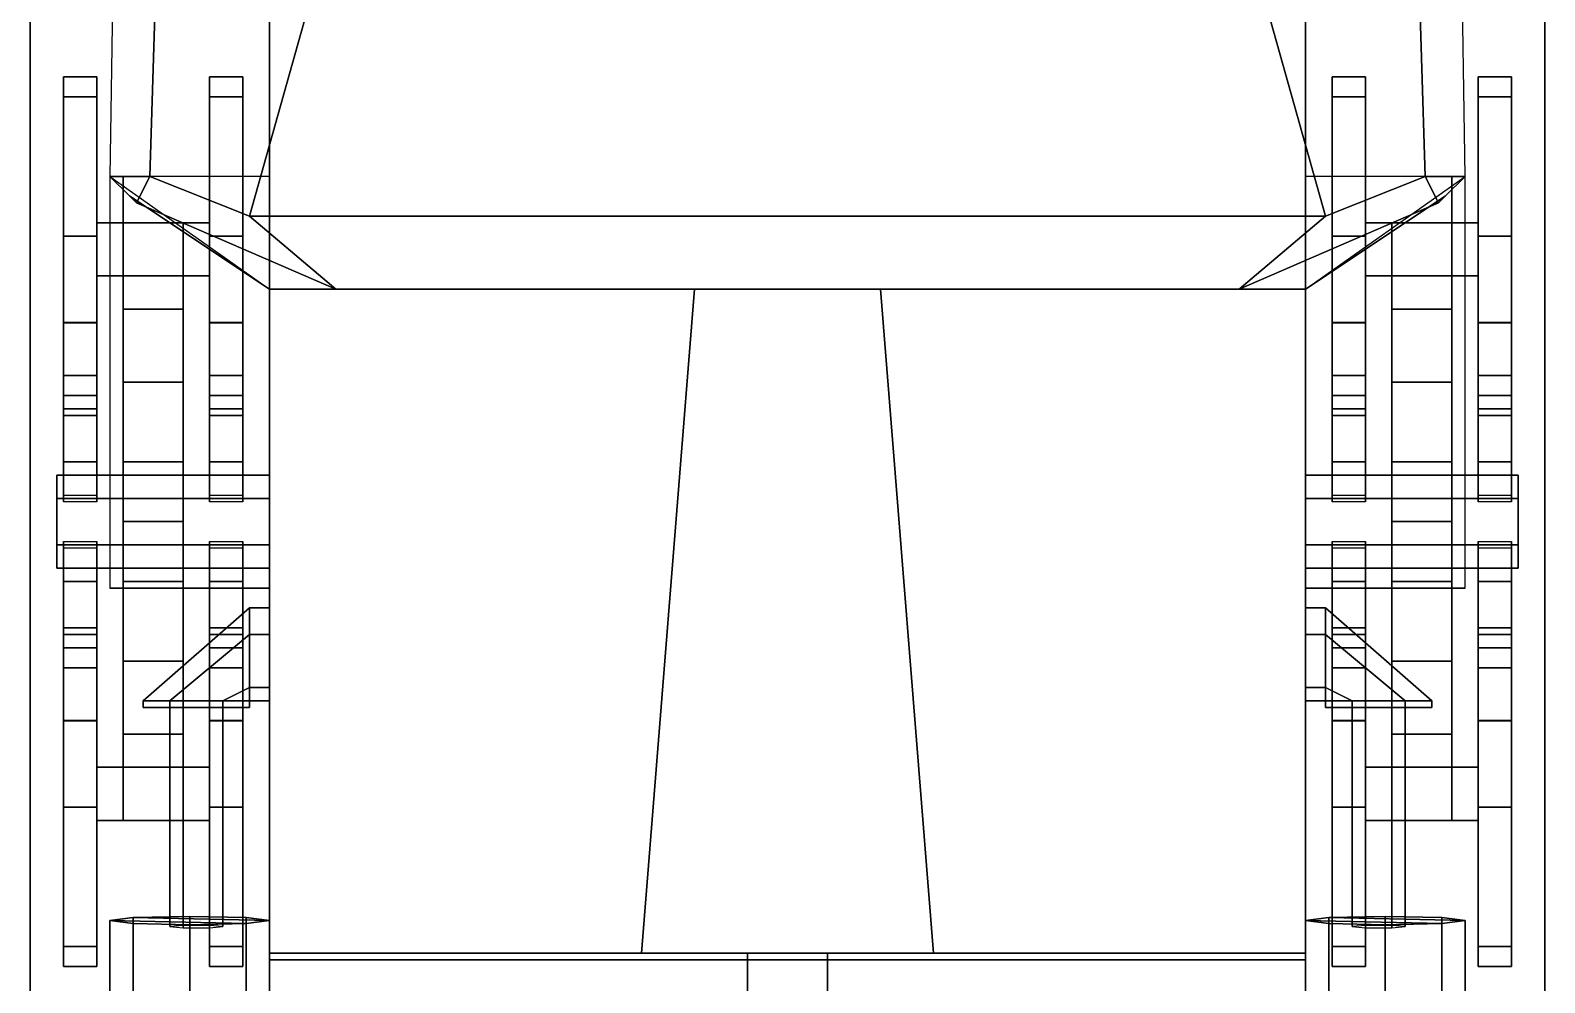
# Model space of a CAD drawing. Extents: x -1.18 to 1.18, y -2.51 to 2.39.
# Drawn here: x -1.14 to 1.14, y -1.494 to -0.06 of the extents above; entities that cross this region are included whole.
import ezdxf

# ---------------------------------------------------------------- set-up
doc = ezdxf.new("R2010")
doc.units = 0
doc.layers.get('0').update_dxf_attribs({"linetype": 'CONTINUOUS'})
doc.layers.add('BOGEY', color=5, linetype='CONTINUOUS')
doc.layers.add('MUDGUARDS', color=6, linetype='CONTINUOUS')

msp = doc.modelspace()

# ---------------------------------------------------------------- linework, layer by layer
for points in [[(-0.78, 2.3, 0.52), (-0.78, -2.03, 0.44), (-0.78, -0.28, 1), (-0.78, 2.39, 0.71)], [(-0.78, 2.39, 0.71), (-0.78, -0.28, 1), (-0.78, -0.28, 1), (-0.78, 1.02, 1.08)], [(0.78, -0.28, 1), (0.78, -2.03, 0.44), (0.78, 2.3, 0.52), (0.78, 2.39, 0.71)], [(0.78, -0.28, 1), (0.78, -0.28, 1), (0.78, 2.39, 0.71), (0.78, 1.02, 1.08)], [(-0.78, 1.76, 0.34), (-0.78, -1.46, 0.34), (-0.78, -2.03, 0.44), (-0.78, 2.3, 0.52)], [(0.78, -2.03, 0.44), (0.78, -1.46, 0.34), (0.78, 1.76, 0.34), (0.78, 2.3, 0.52)], [(0.78, 1.76, 0.34), (0.78, -1.46, 0.34), (-0.78, -1.46, 0.34), (-0.78, 1.76, 0.34)], [(-1, 1.02, 1.08), (-1.02, -0.28, 1), (-0.96, -0.28, 1.56), (-0.92, 1.02, 1.55)], [(-0.92, 1.02, 1.55), (-0.96, -0.28, 1.56), (-0.81, -0.34, 1.62), (-0.47, 0.87, 1.73)], [(0.81, -0.34, 1.62), (0.96, -0.28, 1.56), (0.92, 1.02, 1.55), (0.47, 0.87, 1.73)], [(0.96, -0.28, 1.56), (1.02, -0.28, 1), (1, 1.02, 1.08), (0.92, 1.02, 1.55)], [(-0.47, 0.87, 1.73), (-0.81, -0.34, 1.62), (0.81, -0.34, 1.62), (0.47, 0.87, 1.73)], [(-1.02, -0.28, 1), (-0.99, -0.31, 1.2), (-0.98, -0.32, 1.37), (-0.96, -0.28, 1.56)], [(-0.99, -0.31, 1.2), (-1.02, -0.28, 1), (-0.78, -0.45, 1.01), (-0.78, -0.45, 1.2)], [(-1.02, -0.28, 1), (-1.02, -0.9, 0.94), (-1, -0.9, 1.19), (-1, -0.28, 1.19)], [(-1, -0.28, 1.19), (-1, -0.9, 1.19), (-0.78, -0.9, 1.19), (-0.78, -0.28, 1.19)], [(-0.96, -0.28, 1.56), (-0.98, -0.32, 1.37), (-0.68, -0.45, 1.62), (-0.81, -0.34, 1.62)], [(-0.78, -0.28, 1), (-0.78, -2.03, 0.44), (-0.78, -2.24, 1.15), (-0.78, -0.28, 1)], [(0.81, -0.34, 1.62), (0.68, -0.45, 1.62), (0.98, -0.32, 1.37), (0.96, -0.28, 1.56)], [(0.78, -2.24, 1.15), (0.78, -2.03, 0.44), (0.78, -0.28, 1)], [(0.99, -0.31, 1.2), (0.78, -0.45, 1.2), (0.78, -0.45, 1.01), (1.02, -0.28, 1)], [(0.78, -0.28, 1.19), (0.78, -0.9, 1.19), (1, -0.9, 1.19), (1, -0.28, 1.19)], [(0.98, -0.32, 1.37), (0.99, -0.31, 1.2), (1.02, -0.28, 1), (0.96, -0.28, 1.56)], [(1, -0.9, 1.19), (1.02, -0.9, 0.94), (1.02, -0.28, 1), (1, -0.28, 1.19)], [(-0.98, -0.32, 1.37), (-0.99, -0.31, 1.2), (-0.78, -0.45, 1.2), (-0.68, -0.45, 1.62)], [(0.98, -0.32, 1.37), (0.68, -0.45, 1.62), (0.78, -0.45, 1.2), (0.99, -0.31, 1.2)], [(-0.81, -0.34, 1.62), (-0.68, -0.45, 1.62), (0.68, -0.45, 1.62), (0.81, -0.34, 1.62)], [(-0.68, -0.45, 1.62), (-0.78, -0.45, 1.2), (0.78, -0.45, 1.2), (0.68, -0.45, 1.62)], [(-0.78, -0.45, 1.2), (-0.78, -1.45, 1.2), (-0.22, -1.45, 1.42), (-0.14, -0.45, 1.42)], [(-0.78, -0.45, 1.01), (-0.78, -2.24, 1.15), (-0.78, -1.45, 1.2), (-0.78, -0.45, 1.2)], [(-0.14, -0.45, 1.42), (-0.22, -1.45, 1.42), (0.22, -1.45, 1.42), (0.14, -0.45, 1.42)], [(0.22, -1.45, 1.42), (0.78, -1.45, 1.2), (0.78, -0.45, 1.2), (0.14, -0.45, 1.42)], [(0.78, -1.45, 1.2), (0.78, -2.24, 1.15), (0.78, -0.45, 1.01), (0.78, -0.45, 1.2)], [(-1, -0.9, 1.19), (-1.02, -0.9, 0.94), (-0.78, -0.9, 0.94), (-0.78, -0.9, 1.19)], [(0.78, -0.9, 1.19), (0.78, -0.9, 0.94), (1.02, -0.9, 0.94), (1, -0.9, 1.19)], [(-0.81, -0.97, 1.1693), (-0.81, -0.93, 1.1), (-0.97, -1.07, 1.1), (-0.93, -1.07, 1.1693)], [(-0.81, -0.93, 1.1), (-0.81, -0.97, 1.0307), (-0.93, -1.07, 1.0307), (-0.97, -1.07, 1.1)], [(-0.81, -0.93, 1.1), (-0.81, -0.97, 1.1693), (-0.78, -0.97, 1.1693), (-0.78, -0.93, 1.1)], [(-0.81, -0.97, 1.0307), (-0.81, -0.93, 1.1), (-0.78, -0.93, 1.1), (-0.78, -0.97, 1.0307)], [(0.81, -0.97, 1.1693), (0.81, -0.93, 1.1), (0.78, -0.93, 1.1), (0.78, -0.97, 1.1693)], [(0.81, -0.93, 1.1), (0.81, -0.97, 1.0307), (0.78, -0.97, 1.0307), (0.78, -0.93, 1.1)], [(0.81, -0.93, 1.1), (0.81, -0.97, 1.1693), (0.93, -1.07, 1.1693), (0.97, -1.07, 1.1)], [(0.81, -0.97, 1.0307), (0.81, -0.93, 1.1), (0.97, -1.07, 1.1), (0.93, -1.07, 1.0307)], [(-0.81, -1.05, 1.1693), (-0.81, -0.97, 1.1693), (-0.93, -1.07, 1.1693), (-0.85, -1.07, 1.1693)], [(-0.81, -0.97, 1.0307), (-0.81, -1.05, 1.0307), (-0.85, -1.07, 1.0307), (-0.93, -1.07, 1.0307)], [(-0.81, -0.97, 1.1693), (-0.81, -1.05, 1.1693), (-0.78, -1.05, 1.1693), (-0.78, -0.97, 1.1693)], [(-0.81, -1.05, 1.0307), (-0.81, -0.97, 1.0307), (-0.78, -0.97, 1.0307), (-0.78, -1.05, 1.0307)], [(0.81, -1.05, 1.1693), (0.81, -0.97, 1.1693), (0.78, -0.97, 1.1693), (0.78, -1.05, 1.1693)], [(0.81, -0.97, 1.0307), (0.81, -1.05, 1.0307), (0.78, -1.05, 1.0307), (0.78, -0.97, 1.0307)], [(0.81, -0.97, 1.1693), (0.81, -1.05, 1.1693), (0.85, -1.07, 1.1693), (0.93, -1.07, 1.1693)], [(0.81, -1.05, 1.0307), (0.81, -0.97, 1.0307), (0.93, -1.07, 1.0307), (0.85, -1.07, 1.0307)], [(-0.93, -1.07, 1.1693), (-0.97, -1.07, 1.1), (-0.97, -1.08, 1.1), (-0.93, -1.08, 1.1693)], [(-0.97, -1.07, 1.1), (-0.93, -1.07, 1.0307), (-0.93, -1.08, 1.0307), (-0.97, -1.08, 1.1)], [(-0.85, -1.07, 1.1693), (-0.93, -1.07, 1.1693), (-0.93, -1.08, 1.1693), (-0.85, -1.08, 1.1693)], [(-0.93, -1.07, 1.0307), (-0.85, -1.07, 1.0307), (-0.85, -1.08, 1.0307), (-0.93, -1.08, 1.0307)], [(-0.81, -1.07, 1.1), (-0.81, -1.05, 1.1693), (-0.85, -1.07, 1.1693), (-0.81, -1.07, 1.1)], [(-0.81, -1.05, 1.0307), (-0.81, -1.07, 1.1), (-0.81, -1.07, 1.1), (-0.85, -1.07, 1.0307)], [(-0.81, -1.07, 1.1), (-0.85, -1.07, 1.1693), (-0.85, -1.08, 1.1693), (-0.81, -1.08, 1.1)], [(-0.85, -1.07, 1.0307), (-0.81, -1.07, 1.1), (-0.81, -1.08, 1.1), (-0.85, -1.08, 1.0307)], [(-0.81, -1.05, 1.1693), (-0.81, -1.07, 1.1), (-0.78, -1.07, 1.1), (-0.78, -1.05, 1.1693)], [(-0.81, -1.07, 1.1), (-0.81, -1.05, 1.0307), (-0.78, -1.05, 1.0307), (-0.78, -1.07, 1.1)], [(0.81, -1.07, 1.1), (0.81, -1.05, 1.1693), (0.78, -1.05, 1.1693), (0.78, -1.07, 1.1)], [(0.81, -1.05, 1.0307), (0.81, -1.07, 1.1), (0.78, -1.07, 1.1), (0.78, -1.05, 1.0307)], [(0.81, -1.05, 1.1693), (0.81, -1.07, 1.1), (0.81, -1.07, 1.1), (0.85, -1.07, 1.1693)], [(0.81, -1.07, 1.1), (0.81, -1.05, 1.0307), (0.85, -1.07, 1.0307), (0.81, -1.07, 1.1)], [(0.85, -1.07, 1.1693), (0.81, -1.07, 1.1), (0.81, -1.08, 1.1), (0.85, -1.08, 1.1693)], [(0.81, -1.07, 1.1), (0.85, -1.07, 1.0307), (0.85, -1.08, 1.0307), (0.81, -1.08, 1.1)], [(0.93, -1.07, 1.1693), (0.85, -1.07, 1.1693), (0.85, -1.08, 1.1693), (0.93, -1.08, 1.1693)], [(0.85, -1.07, 1.0307), (0.93, -1.07, 1.0307), (0.93, -1.08, 1.0307), (0.85, -1.08, 1.0307)], [(0.97, -1.07, 1.1), (0.93, -1.07, 1.1693), (0.93, -1.08, 1.1693), (0.97, -1.08, 1.1)], [(0.93, -1.07, 1.0307), (0.97, -1.07, 1.1), (0.97, -1.08, 1.1), (0.93, -1.08, 1.0307)], [(-0.97, -1.08, 1.1), (-0.81, -1.08, 1.1), (-0.85, -1.08, 1.1693), (-0.93, -1.08, 1.1693)], [(-0.93, -1.08, 1.0307), (-0.85, -1.08, 1.0307), (-0.81, -1.08, 1.1), (-0.97, -1.08, 1.1)], [(-0.93, -1.08, 1.09), (-0.91, -1.08, 1.0554), (-0.91, -1.4082, 1.0454), (-0.93, -1.41, 1.08)], [(-0.91, -1.08, 1.1246), (-0.93, -1.08, 1.09), (-0.93, -1.41, 1.08), (-0.91, -1.4118, 1.1146)], [(-0.91, -1.08, 1.0554), (-0.87, -1.08, 1.0554), (-0.87, -1.4082, 1.0454), (-0.91, -1.4082, 1.0454)], [(-0.87, -1.08, 1.1246), (-0.91, -1.08, 1.1246), (-0.91, -1.4118, 1.1146), (-0.87, -1.4118, 1.1146)], [(-0.87, -1.08, 1.0554), (-0.85, -1.08, 1.09), (-0.85, -1.41, 1.08), (-0.87, -1.4082, 1.0454)], [(-0.85, -1.08, 1.09), (-0.87, -1.08, 1.1246), (-0.87, -1.4118, 1.1146), (-0.85, -1.41, 1.08)], [(0.93, -1.08, 1.1693), (0.85, -1.08, 1.1693), (0.81, -1.08, 1.1), (0.97, -1.08, 1.1)], [(0.97, -1.08, 1.1), (0.81, -1.08, 1.1), (0.85, -1.08, 1.0307), (0.93, -1.08, 1.0307)], [(0.87, -1.08, 1.1246), (0.85, -1.08, 1.09), (0.85, -1.41, 1.08), (0.87, -1.4118, 1.1146)], [(0.85, -1.08, 1.09), (0.87, -1.08, 1.0554), (0.87, -1.4082, 1.0454), (0.85, -1.41, 1.08)], [(0.91, -1.08, 1.1246), (0.87, -1.08, 1.1246), (0.87, -1.4118, 1.1146), (0.91, -1.4118, 1.1146)], [(0.87, -1.08, 1.0554), (0.91, -1.08, 1.0554), (0.91, -1.4082, 1.0454), (0.87, -1.4082, 1.0454)], [(0.93, -1.08, 1.09), (0.91, -1.08, 1.1246), (0.91, -1.4118, 1.1146), (0.93, -1.41, 1.08)], [(0.91, -1.08, 1.0554), (0.93, -1.08, 1.09), (0.93, -1.41, 1.08), (0.91, -1.4082, 1.0454)], [(-0.78, -1.4009, 1.074), (-0.9849, -1.3964, 0.9893), (-1.02, -1.4009, 1.074), (-0.8151, -1.4053, 1.1588)], [(-1.02, -1.4009, 1.074), (-0.9849, -1.3964, 0.9893), (-0.9849, -2.0456, 0.9553), (-1.02, -2.05, 1.04)], [(-0.8151, -1.4053, 1.1588), (-1.02, -1.4009, 1.074), (-0.9849, -1.4053, 1.1588), (-0.9, -1.4072, 1.1939)], [(-0.9849, -1.4053, 1.1588), (-1.02, -1.4009, 1.074), (-1.02, -2.05, 1.04), (-0.9849, -2.0544, 1.1247)], [(-0.8151, -1.3964, 0.9893), (-0.9, -1.3946, 0.9542), (-0.9849, -1.3964, 0.9893), (-0.78, -1.4009, 1.074)], [(-0.9849, -1.3964, 0.9893), (-0.9, -1.3946, 0.9542), (-0.9, -2.0437, 0.9202), (-0.9849, -2.0456, 0.9553)], [(-0.9, -1.4072, 1.1939), (-0.9849, -1.4053, 1.1588), (-0.9849, -2.0544, 1.1247), (-0.9, -2.0563, 1.1598)], [(-0.9, -1.3946, 0.9542), (-0.8151, -1.3964, 0.9893), (-0.8151, -2.0456, 0.9553), (-0.9, -2.0437, 0.9202)], [(-0.8151, -1.4053, 1.1588), (-0.9, -1.4072, 1.1939), (-0.9, -2.0563, 1.1598), (-0.8151, -2.0544, 1.1247)], [(-0.8151, -1.3964, 0.9893), (-0.78, -1.4009, 1.074), (-0.78, -2.05, 1.04), (-0.8151, -2.0456, 0.9553)], [(-0.78, -1.4009, 1.074), (-0.8151, -1.4053, 1.1588), (-0.8151, -2.0544, 1.1247), (-0.78, -2.05, 1.04)], [(0.78, -1.4009, 1.074), (0.8151, -1.3964, 0.9893), (0.8151, -2.0456, 0.9553), (0.78, -2.05, 1.04)], [(1.02, -1.4009, 1.074), (0.8151, -1.3964, 0.9893), (0.78, -1.4009, 1.074), (0.9849, -1.4053, 1.1588)], [(0.8151, -1.4053, 1.1588), (0.78, -1.4009, 1.074), (0.78, -2.05, 1.04), (0.8151, -2.0544, 1.1247)], [(0.9849, -1.4053, 1.1588), (0.78, -1.4009, 1.074), (0.8151, -1.4053, 1.1588), (0.9, -1.4072, 1.1939)], [(0.8151, -1.3964, 0.9893), (0.9, -1.3946, 0.9542), (0.9, -2.0437, 0.9202), (0.8151, -2.0456, 0.9553)], [(0.9849, -1.3964, 0.9893), (0.9, -1.3946, 0.9542), (0.8151, -1.3964, 0.9893), (1.02, -1.4009, 1.074)], [(0.9, -1.4072, 1.1939), (0.8151, -1.4053, 1.1588), (0.8151, -2.0544, 1.1247), (0.9, -2.0563, 1.1598)], [(0.9, -1.3946, 0.9542), (0.9849, -1.3964, 0.9893), (0.9849, -2.0456, 0.9553), (0.9, -2.0437, 0.9202)], [(0.9849, -1.4053, 1.1588), (0.9, -1.4072, 1.1939), (0.9, -2.0563, 1.1598), (0.9849, -2.0544, 1.1247)], [(0.9849, -1.3964, 0.9893), (1.02, -1.4009, 1.074), (1.02, -2.05, 1.04), (0.9849, -2.0456, 0.9553)], [(1.02, -1.4009, 1.074), (0.9849, -1.4053, 1.1588), (0.9849, -2.0544, 1.1247), (1.02, -2.05, 1.04)], [(-0.22, -1.45, 1.42), (-0.78, -1.45, 1.2), (0.78, -1.45, 1.2), (0.22, -1.45, 1.42)], [(-0.78, -1.45, 1.2), (-0.78, -2.24, 1.15), (-0.06, -2.26, 1.25), (-0.06, -1.45, 1.29)], [(-0.06, -1.45, 1.29), (-0.06, -2.26, 1.25), (0.06, -2.26, 1.25), (0.06, -1.45, 1.29)], [(0.06, -2.26, 1.25), (0.78, -2.24, 1.15), (0.78, -1.45, 1.2), (0.06, -1.45, 1.29)], [(-0.78, -2.03, 0.44), (-0.78, -1.46, 0.34), (0.78, -1.46, 0.34), (0.78, -2.03, 0.44)]]:
    msp.add_3dface(points)
at = {"layer": 'BOGEY'}
for points in [[(-1.09, -0.13, 0.18), (-1.09, -0.16, 0.16), (-1.09, -0.16, 0.25), (-1.09, -0.13, 0.23)], [(-1.04, -0.13, 0.23), (-1.04, -0.13, 0.18), (-1.09, -0.13, 0.18), (-1.09, -0.13, 0.23)], [(-1.04, -0.13, 0.18), (-1.04, -0.16, 0.16), (-1.09, -0.16, 0.16), (-1.09, -0.13, 0.18)], [(-1.09, -0.13, 0.23), (-1.09, -0.16, 0.25), (-1.04, -0.16, 0.25), (-1.04, -0.13, 0.23)], [(-1.04, -0.16, 0.25), (-1.04, -0.16, 0.16), (-1.04, -0.13, 0.18), (-1.04, -0.13, 0.23)], [(-0.82, -0.13, 0.23), (-0.82, -0.13, 0.18), (-0.87, -0.13, 0.18), (-0.87, -0.13, 0.23)], [(-0.87, -0.13, 0.18), (-0.87, -0.16, 0.16), (-0.87, -0.16, 0.25), (-0.87, -0.13, 0.23)], [(-0.82, -0.13, 0.18), (-0.82, -0.16, 0.16), (-0.87, -0.16, 0.16), (-0.87, -0.13, 0.18)], [(-0.87, -0.13, 0.23), (-0.87, -0.16, 0.25), (-0.82, -0.16, 0.25), (-0.82, -0.13, 0.23)], [(-0.82, -0.16, 0.25), (-0.82, -0.16, 0.16), (-0.82, -0.13, 0.18), (-0.82, -0.13, 0.23)], [(0.87, -0.13, 0.23), (0.87, -0.13, 0.18), (0.82, -0.13, 0.18), (0.82, -0.13, 0.23)], [(0.82, -0.13, 0.18), (0.82, -0.16, 0.16), (0.82, -0.16, 0.25), (0.82, -0.13, 0.23)], [(0.87, -0.13, 0.18), (0.87, -0.16, 0.16), (0.82, -0.16, 0.16), (0.82, -0.13, 0.18)], [(0.82, -0.13, 0.23), (0.82, -0.16, 0.25), (0.87, -0.16, 0.25), (0.87, -0.13, 0.23)], [(0.87, -0.16, 0.25), (0.87, -0.16, 0.16), (0.87, -0.13, 0.18), (0.87, -0.13, 0.23)], [(1.04, -0.13, 0.18), (1.04, -0.16, 0.16), (1.04, -0.16, 0.25), (1.04, -0.13, 0.23)], [(1.09, -0.13, 0.23), (1.09, -0.13, 0.18), (1.04, -0.13, 0.18), (1.04, -0.13, 0.23)], [(1.09, -0.13, 0.18), (1.09, -0.16, 0.16), (1.04, -0.16, 0.16), (1.04, -0.13, 0.18)], [(1.04, -0.13, 0.23), (1.04, -0.16, 0.25), (1.09, -0.16, 0.25), (1.09, -0.13, 0.23)], [(1.09, -0.16, 0.25), (1.09, -0.16, 0.16), (1.09, -0.13, 0.18), (1.09, -0.13, 0.23)], [(-1.09, -0.16, 0.16), (-1.09, -0.61, 0.16), (-1.09, -0.61, 0.25), (-1.09, -0.16, 0.25)], [(-1.04, -0.16, 0.16), (-1.04, -0.61, 0.16), (-1.09, -0.61, 0.16), (-1.09, -0.16, 0.16)], [(-1.09, -0.16, 0.25), (-1.09, -0.61, 0.25), (-1.09, -0.41, 0.34), (-1.09, -0.37, 0.34)], [(-1.04, -0.37, 0.34), (-1.04, -0.16, 0.25), (-1.09, -0.16, 0.25), (-1.09, -0.37, 0.34)], [(-1.04, -0.61, 0.25), (-1.04, -0.61, 0.16), (-1.04, -0.16, 0.16), (-1.04, -0.16, 0.25)], [(-1.04, -0.41, 0.34), (-1.04, -0.61, 0.25), (-1.04, -0.16, 0.25), (-1.04, -0.37, 0.34)], [(-0.87, -0.16, 0.16), (-0.87, -0.61, 0.16), (-0.87, -0.61, 0.25), (-0.87, -0.16, 0.25)], [(-0.82, -0.16, 0.16), (-0.82, -0.61, 0.16), (-0.87, -0.61, 0.16), (-0.87, -0.16, 0.16)], [(-0.82, -0.37, 0.34), (-0.82, -0.16, 0.25), (-0.87, -0.16, 0.25), (-0.87, -0.37, 0.34)], [(-0.87, -0.16, 0.25), (-0.87, -0.61, 0.25), (-0.87, -0.41, 0.34), (-0.87, -0.37, 0.34)], [(-0.82, -0.61, 0.25), (-0.82, -0.61, 0.16), (-0.82, -0.16, 0.16), (-0.82, -0.16, 0.25)], [(-0.82, -0.41, 0.34), (-0.82, -0.61, 0.25), (-0.82, -0.16, 0.25), (-0.82, -0.37, 0.34)], [(0.82, -0.16, 0.16), (0.82, -0.61, 0.16), (0.82, -0.61, 0.25), (0.82, -0.16, 0.25)], [(0.87, -0.16, 0.16), (0.87, -0.61, 0.16), (0.82, -0.61, 0.16), (0.82, -0.16, 0.16)], [(0.82, -0.16, 0.25), (0.82, -0.61, 0.25), (0.82, -0.41, 0.34), (0.82, -0.37, 0.34)], [(0.87, -0.37, 0.34), (0.87, -0.16, 0.25), (0.82, -0.16, 0.25), (0.82, -0.37, 0.34)], [(0.87, -0.61, 0.25), (0.87, -0.61, 0.16), (0.87, -0.16, 0.16), (0.87, -0.16, 0.25)], [(0.87, -0.41, 0.34), (0.87, -0.61, 0.25), (0.87, -0.16, 0.25), (0.87, -0.37, 0.34)], [(1.04, -0.16, 0.16), (1.04, -0.61, 0.16), (1.04, -0.61, 0.25), (1.04, -0.16, 0.25)], [(1.09, -0.16, 0.16), (1.09, -0.61, 0.16), (1.04, -0.61, 0.16), (1.04, -0.16, 0.16)], [(1.09, -0.37, 0.34), (1.09, -0.16, 0.25), (1.04, -0.16, 0.25), (1.04, -0.37, 0.34)], [(1.04, -0.16, 0.25), (1.04, -0.61, 0.25), (1.04, -0.41, 0.34), (1.04, -0.37, 0.34)], [(1.09, -0.61, 0.25), (1.09, -0.61, 0.16), (1.09, -0.16, 0.16), (1.09, -0.16, 0.25)], [(1.09, -0.41, 0.34), (1.09, -0.61, 0.25), (1.09, -0.16, 0.25), (1.09, -0.37, 0.34)], [(-1.04, -0.35, 0.27), (-1.04, -0.43, 0.27), (-1.04, -0.43, 0.5), (-1.04, -0.35, 0.5)], [(-0.87, -0.35, 0.5), (-0.87, -0.35, 0.27), (-1.04, -0.35, 0.27), (-1.04, -0.35, 0.5)], [(-0.87, -0.35, 0.27), (-0.87, -0.43, 0.27), (-1.04, -0.43, 0.27), (-1.04, -0.35, 0.27)], [(-1.04, -0.35, 0.5), (-1.04, -0.43, 0.5), (-0.87, -0.43, 0.5), (-0.87, -0.35, 0.5)], [(-0.91, -0.48, 0.59), (-0.91, -0.35, 0.5), (-1, -0.35, 0.5), (-1, -0.48, 0.59)], [(-1, -0.35, 0.5), (-1, -1.25, 0.5), (-1, -1.12, 0.59), (-1, -0.48, 0.59)], [(-0.91, -1.12, 0.59), (-0.91, -1.25, 0.5), (-0.91, -0.35, 0.5), (-0.91, -0.48, 0.59)], [(-0.87, -0.43, 0.5), (-0.87, -0.43, 0.27), (-0.87, -0.35, 0.27), (-0.87, -0.35, 0.5)], [(1.04, -0.35, 0.5), (1.04, -0.35, 0.27), (0.87, -0.35, 0.27), (0.87, -0.35, 0.5)], [(0.87, -0.35, 0.27), (0.87, -0.43, 0.27), (0.87, -0.43, 0.5), (0.87, -0.35, 0.5)], [(1.04, -0.35, 0.27), (1.04, -0.43, 0.27), (0.87, -0.43, 0.27), (0.87, -0.35, 0.27)], [(0.87, -0.35, 0.5), (0.87, -0.43, 0.5), (1.04, -0.43, 0.5), (1.04, -0.35, 0.5)], [(0.91, -0.48, 0.59), (0.91, -0.35, 0.5), (0.91, -1.25, 0.5), (0.91, -1.12, 0.59)], [(1, -0.48, 0.59), (1, -0.35, 0.5), (0.91, -0.35, 0.5), (0.91, -0.48, 0.59)], [(1, -1.25, 0.5), (1, -0.35, 0.5), (1, -0.48, 0.59), (1, -1.12, 0.59)], [(1.04, -0.43, 0.5), (1.04, -0.43, 0.27), (1.04, -0.35, 0.27), (1.04, -0.35, 0.5)], [(-1.09, -0.37, 0.34), (-1.09, -0.5, 0.43), (-1.04, -0.5, 0.43), (-1.04, -0.37, 0.34)], [(-1.09, -0.5005, 0.2993), (-1.09, -0.58, 0.37), (-1.09, -0.5, 0.43), (-1.09, -0.37, 0.34)], [(-1.04, -0.5, 0.43), (-1.04, -0.58, 0.37), (-1.04, -0.5005, 0.2993), (-1.04, -0.37, 0.34)], [(-0.87, -0.5005, 0.2993), (-0.87, -0.58, 0.37), (-0.87, -0.5, 0.43), (-0.87, -0.37, 0.34)], [(-0.87, -0.37, 0.34), (-0.87, -0.5, 0.43), (-0.82, -0.5, 0.43), (-0.82, -0.37, 0.34)], [(-0.82, -0.5, 0.43), (-0.82, -0.58, 0.37), (-0.82, -0.5005, 0.2993), (-0.82, -0.37, 0.34)], [(0.82, -0.5005, 0.2993), (0.82, -0.58, 0.37), (0.82, -0.5, 0.43), (0.82, -0.37, 0.34)], [(0.82, -0.37, 0.34), (0.82, -0.5, 0.43), (0.87, -0.5, 0.43), (0.87, -0.37, 0.34)], [(0.87, -0.5, 0.43), (0.87, -0.58, 0.37), (0.87, -0.5005, 0.2993), (0.87, -0.37, 0.34)], [(1.04, -0.37, 0.34), (1.04, -0.5, 0.43), (1.09, -0.5, 0.43), (1.09, -0.37, 0.34)], [(1.04, -0.5005, 0.2993), (1.04, -0.58, 0.37), (1.04, -0.5, 0.43), (1.04, -0.37, 0.34)], [(1.09, -0.5, 0.43), (1.09, -0.58, 0.37), (1.09, -0.5005, 0.2993), (1.09, -0.37, 0.34)], [(-1.04, -0.43, 0.5), (-1.04, -0.43, 0.27), (-0.87, -0.43, 0.27), (-0.87, -0.43, 0.5)], [(-0.91, -0.43, 0.5), (-0.91, -0.8, 0.5), (-1, -0.8, 0.5), (-1, -0.43, 0.5)], [(0.87, -0.43, 0.5), (0.87, -0.43, 0.27), (1.04, -0.43, 0.27), (1.04, -0.43, 0.5)], [(1, -0.43, 0.5), (1, -0.8, 0.5), (0.91, -0.8, 0.5), (0.91, -0.43, 0.5)], [(-1.09, -0.58, 0.37), (-1.09, -0.71, 0.4), (-1.09, -0.63, 0.47), (-1.09, -0.5, 0.43)], [(-1.09, -0.5, 0.43), (-1.09, -0.63, 0.47), (-1.04, -0.63, 0.47), (-1.04, -0.5, 0.43)], [(-1.04, -0.5005, 0.2993), (-1.04, -0.58, 0.37), (-1.09, -0.58, 0.37), (-1.09, -0.5005, 0.2993)], [(-1.09, -0.5005, 0.2993), (-1.09, -0.61, 0.25), (-1.04, -0.61, 0.25), (-1.04, -0.5005, 0.2993)], [(-1.04, -0.63, 0.47), (-1.04, -0.71, 0.4), (-1.04, -0.58, 0.37), (-1.04, -0.5, 0.43)], [(-1, -0.48, 0.59), (-1, -0.59, 0.59), (-0.91, -0.59, 0.59), (-0.91, -0.48, 0.59)], [(-0.87, -0.58, 0.37), (-0.87, -0.71, 0.4), (-0.87, -0.63, 0.47), (-0.87, -0.5, 0.43)], [(-0.87, -0.5, 0.43), (-0.87, -0.63, 0.47), (-0.82, -0.63, 0.47), (-0.82, -0.5, 0.43)], [(-0.87, -0.5005, 0.2993), (-0.87, -0.61, 0.25), (-0.82, -0.61, 0.25), (-0.82, -0.5005, 0.2993)], [(-0.82, -0.5005, 0.2993), (-0.82, -0.58, 0.37), (-0.87, -0.58, 0.37), (-0.87, -0.5005, 0.2993)], [(-0.82, -0.63, 0.47), (-0.82, -0.71, 0.4), (-0.82, -0.58, 0.37), (-0.82, -0.5, 0.43)], [(0.82, -0.58, 0.37), (0.82, -0.71, 0.4), (0.82, -0.63, 0.47), (0.82, -0.5, 0.43)], [(0.82, -0.5, 0.43), (0.82, -0.63, 0.47), (0.87, -0.63, 0.47), (0.87, -0.5, 0.43)], [(0.82, -0.5005, 0.2993), (0.82, -0.61, 0.25), (0.87, -0.61, 0.25), (0.87, -0.5005, 0.2993)], [(0.87, -0.5005, 0.2993), (0.87, -0.58, 0.37), (0.82, -0.58, 0.37), (0.82, -0.5005, 0.2993)], [(0.87, -0.63, 0.47), (0.87, -0.71, 0.4), (0.87, -0.58, 0.37), (0.87, -0.5, 0.43)], [(0.91, -0.48, 0.59), (0.91, -0.59, 0.59), (1, -0.59, 0.59), (1, -0.48, 0.59)], [(1.04, -0.58, 0.37), (1.04, -0.71, 0.4), (1.04, -0.63, 0.47), (1.04, -0.5, 0.43)], [(1.04, -0.5, 0.43), (1.04, -0.63, 0.47), (1.09, -0.63, 0.47), (1.09, -0.5, 0.43)], [(1.09, -0.5005, 0.2993), (1.09, -0.58, 0.37), (1.04, -0.58, 0.37), (1.04, -0.5005, 0.2993)], [(1.04, -0.5005, 0.2993), (1.04, -0.61, 0.25), (1.09, -0.61, 0.25), (1.09, -0.5005, 0.2993)], [(1.09, -0.63, 0.47), (1.09, -0.71, 0.4), (1.09, -0.58, 0.37), (1.09, -0.5, 0.43)], [(-1.04, -0.58, 0.37), (-1.04, -0.71, 0.4), (-1.09, -0.71, 0.4), (-1.09, -0.58, 0.37)], [(-0.91, -0.71, 0.66), (-0.91, -0.59, 0.59), (-1, -0.59, 0.59), (-1, -0.71, 0.66)], [(-1, -0.59, 0.59), (-1, -1.01, 0.59), (-1, -0.89, 0.66), (-1, -0.71, 0.66)], [(-0.91, -0.89, 0.66), (-0.91, -1.01, 0.59), (-0.91, -0.59, 0.59), (-0.91, -0.71, 0.66)], [(-0.82, -0.58, 0.37), (-0.82, -0.71, 0.4), (-0.87, -0.71, 0.4), (-0.87, -0.58, 0.37)], [(0.87, -0.58, 0.37), (0.87, -0.71, 0.4), (0.82, -0.71, 0.4), (0.82, -0.58, 0.37)], [(0.91, -0.71, 0.66), (0.91, -0.59, 0.59), (0.91, -1.01, 0.59), (0.91, -0.89, 0.66)], [(1, -0.71, 0.66), (1, -0.59, 0.59), (0.91, -0.59, 0.59), (0.91, -0.71, 0.66)], [(1, -1.01, 0.59), (1, -0.59, 0.59), (1, -0.71, 0.66), (1, -0.89, 0.66)], [(1.09, -0.58, 0.37), (1.09, -0.71, 0.4), (1.04, -0.71, 0.4), (1.04, -0.58, 0.37)], [(-1.09, -0.64, 0.23), (-1.09, -0.61, 0.25), (-1.09, -0.61, 0.16), (-1.09, -0.64, 0.18)], [(-1.09, -0.64, 0.18), (-1.09, -0.61, 0.16), (-1.04, -0.61, 0.16), (-1.04, -0.64, 0.18)], [(-1.04, -0.64, 0.23), (-1.04, -0.61, 0.25), (-1.09, -0.61, 0.25), (-1.09, -0.64, 0.23)], [(-1.04, -0.61, 0.16), (-1.04, -0.61, 0.25), (-1.04, -0.64, 0.23), (-1.04, -0.64, 0.18)], [(-0.87, -0.64, 0.23), (-0.87, -0.61, 0.25), (-0.87, -0.61, 0.16), (-0.87, -0.64, 0.18)], [(-0.87, -0.64, 0.18), (-0.87, -0.61, 0.16), (-0.82, -0.61, 0.16), (-0.82, -0.64, 0.18)], [(-0.82, -0.64, 0.23), (-0.82, -0.61, 0.25), (-0.87, -0.61, 0.25), (-0.87, -0.64, 0.23)], [(-0.82, -0.61, 0.16), (-0.82, -0.61, 0.25), (-0.82, -0.64, 0.23), (-0.82, -0.64, 0.18)], [(0.82, -0.64, 0.23), (0.82, -0.61, 0.25), (0.82, -0.61, 0.16), (0.82, -0.64, 0.18)], [(0.82, -0.64, 0.18), (0.82, -0.61, 0.16), (0.87, -0.61, 0.16), (0.87, -0.64, 0.18)], [(0.87, -0.64, 0.23), (0.87, -0.61, 0.25), (0.82, -0.61, 0.25), (0.82, -0.64, 0.23)], [(0.87, -0.61, 0.16), (0.87, -0.61, 0.25), (0.87, -0.64, 0.23), (0.87, -0.64, 0.18)], [(1.04, -0.64, 0.23), (1.04, -0.61, 0.25), (1.04, -0.61, 0.16), (1.04, -0.64, 0.18)], [(1.04, -0.64, 0.18), (1.04, -0.61, 0.16), (1.09, -0.61, 0.16), (1.09, -0.64, 0.18)], [(1.09, -0.64, 0.23), (1.09, -0.61, 0.25), (1.04, -0.61, 0.25), (1.04, -0.64, 0.23)], [(1.09, -0.61, 0.16), (1.09, -0.61, 0.25), (1.09, -0.64, 0.23), (1.09, -0.64, 0.18)], [(-1.09, -0.71, 0.4), (-1.09, -0.77, 0.37), (-1.09, -0.76, 0.47), (-1.09, -0.63, 0.47)], [(-1.09, -0.63, 0.47), (-1.09, -0.76, 0.47), (-1.04, -0.76, 0.47), (-1.04, -0.63, 0.47)], [(-1.04, -0.76, 0.47), (-1.04, -0.77, 0.37), (-1.04, -0.71, 0.4), (-1.04, -0.63, 0.47)], [(-0.87, -0.71, 0.4), (-0.87, -0.77, 0.37), (-0.87, -0.76, 0.47), (-0.87, -0.63, 0.47)], [(-0.87, -0.63, 0.47), (-0.87, -0.76, 0.47), (-0.82, -0.76, 0.47), (-0.82, -0.63, 0.47)], [(-0.82, -0.76, 0.47), (-0.82, -0.77, 0.37), (-0.82, -0.71, 0.4), (-0.82, -0.63, 0.47)], [(0.82, -0.71, 0.4), (0.82, -0.77, 0.37), (0.82, -0.76, 0.47), (0.82, -0.63, 0.47)], [(0.82, -0.63, 0.47), (0.82, -0.76, 0.47), (0.87, -0.76, 0.47), (0.87, -0.63, 0.47)], [(0.87, -0.76, 0.47), (0.87, -0.77, 0.37), (0.87, -0.71, 0.4), (0.87, -0.63, 0.47)], [(1.04, -0.71, 0.4), (1.04, -0.77, 0.37), (1.04, -0.76, 0.47), (1.04, -0.63, 0.47)], [(1.04, -0.63, 0.47), (1.04, -0.76, 0.47), (1.09, -0.76, 0.47), (1.09, -0.63, 0.47)], [(1.09, -0.76, 0.47), (1.09, -0.77, 0.37), (1.09, -0.71, 0.4), (1.09, -0.63, 0.47)], [(-1.04, -0.64, 0.18), (-1.04, -0.64, 0.23), (-1.09, -0.64, 0.23), (-1.09, -0.64, 0.18)], [(-0.82, -0.64, 0.18), (-0.82, -0.64, 0.23), (-0.87, -0.64, 0.23), (-0.87, -0.64, 0.18)], [(0.87, -0.64, 0.18), (0.87, -0.64, 0.23), (0.82, -0.64, 0.23), (0.82, -0.64, 0.18)], [(1.09, -0.64, 0.18), (1.09, -0.64, 0.23), (1.04, -0.64, 0.23), (1.04, -0.64, 0.18)], [(-1.04, -0.71, 0.4), (-1.04, -0.77, 0.37), (-1.09, -0.77, 0.37), (-1.09, -0.71, 0.4)], [(-1, -0.71, 0.66), (-1, -0.8, 0.66), (-0.91, -0.8, 0.66), (-0.91, -0.71, 0.66)], [(-0.82, -0.71, 0.4), (-0.82, -0.77, 0.37), (-0.87, -0.77, 0.37), (-0.87, -0.71, 0.4)], [(0.87, -0.71, 0.4), (0.87, -0.77, 0.37), (0.82, -0.77, 0.37), (0.82, -0.71, 0.4)], [(0.91, -0.71, 0.66), (0.91, -0.8, 0.66), (1, -0.8, 0.66), (1, -0.71, 0.66)], [(1.09, -0.71, 0.4), (1.09, -0.77, 0.37), (1.04, -0.77, 0.37), (1.04, -0.71, 0.4)], [(-1.1, -0.87, 0.43), (-1.1, -0.73, 0.43), (-1.1, -0.765, 0.3694), (-1.1, -0.835, 0.3694)], [(-0.78, -0.73, 0.43), (-0.78, -0.765, 0.3694), (-1.1, -0.765, 0.3694), (-1.1, -0.73, 0.43)], [(-1.1, -0.835, 0.4906), (-1.1, -0.765, 0.4906), (-1.1, -0.73, 0.43), (-1.1, -0.87, 0.43)], [(-0.78, -0.765, 0.4906), (-0.78, -0.73, 0.43), (-1.1, -0.73, 0.43), (-1.1, -0.765, 0.4906)], [(0.78, -0.765, 0.3694), (0.78, -0.73, 0.43), (1.1, -0.73, 0.43), (1.1, -0.765, 0.3694)], [(0.78, -0.73, 0.43), (0.78, -0.765, 0.4906), (1.1, -0.765, 0.4906), (1.1, -0.73, 0.43)], [(1.1, -0.73, 0.43), (1.1, -0.87, 0.43), (1.1, -0.835, 0.3694), (1.1, -0.765, 0.3694)], [(1.1, -0.765, 0.4906), (1.1, -0.835, 0.4906), (1.1, -0.87, 0.43), (1.1, -0.73, 0.43)], [(-0.78, -0.765, 0.3694), (-0.78, -0.835, 0.3694), (-1.1, -0.835, 0.3694), (-1.1, -0.765, 0.3694)], [(-0.78, -0.835, 0.4906), (-0.78, -0.765, 0.4906), (-1.1, -0.765, 0.4906), (-1.1, -0.835, 0.4906)], [(0.78, -0.835, 0.3694), (0.78, -0.765, 0.3694), (1.1, -0.765, 0.3694), (1.1, -0.835, 0.3694)], [(0.78, -0.765, 0.4906), (0.78, -0.835, 0.4906), (1.1, -0.835, 0.4906), (1.1, -0.765, 0.4906)], [(-1, -1.17, 0.5), (-1, -0.8, 0.5), (-0.91, -0.8, 0.5), (-0.91, -1.17, 0.5)], [(-0.91, -0.89, 0.66), (-0.91, -0.8, 0.66), (-1, -0.8, 0.66), (-1, -0.89, 0.66)], [(0.91, -1.17, 0.5), (0.91, -0.8, 0.5), (1, -0.8, 0.5), (1, -1.17, 0.5)], [(1, -0.89, 0.66), (1, -0.8, 0.66), (0.91, -0.8, 0.66), (0.91, -0.89, 0.66)], [(-0.78, -0.835, 0.3694), (-0.78, -0.87, 0.43), (-1.1, -0.87, 0.43), (-1.1, -0.835, 0.3694)], [(-0.78, -0.87, 0.43), (-0.78, -0.835, 0.4906), (-1.1, -0.835, 0.4906), (-1.1, -0.87, 0.43)], [(-1.09, -0.84, 0.47), (-1.09, -0.83, 0.37), (-1.09, -0.89, 0.4), (-1.09, -0.97, 0.47)], [(-1.09, -0.89, 0.4), (-1.09, -0.83, 0.37), (-1.04, -0.83, 0.37), (-1.04, -0.89, 0.4)], [(-1.04, -0.97, 0.47), (-1.04, -0.84, 0.47), (-1.09, -0.84, 0.47), (-1.09, -0.97, 0.47)], [(-1.04, -0.89, 0.4), (-1.04, -0.83, 0.37), (-1.04, -0.84, 0.47), (-1.04, -0.97, 0.47)], [(-0.87, -0.89, 0.4), (-0.87, -0.83, 0.37), (-0.82, -0.83, 0.37), (-0.82, -0.89, 0.4)], [(-0.87, -0.84, 0.47), (-0.87, -0.83, 0.37), (-0.87, -0.89, 0.4), (-0.87, -0.97, 0.47)], [(-0.82, -0.97, 0.47), (-0.82, -0.84, 0.47), (-0.87, -0.84, 0.47), (-0.87, -0.97, 0.47)], [(-0.82, -0.89, 0.4), (-0.82, -0.83, 0.37), (-0.82, -0.84, 0.47), (-0.82, -0.97, 0.47)], [(0.78, -0.87, 0.43), (0.78, -0.835, 0.3694), (1.1, -0.835, 0.3694), (1.1, -0.87, 0.43)], [(0.78, -0.835, 0.4906), (0.78, -0.87, 0.43), (1.1, -0.87, 0.43), (1.1, -0.835, 0.4906)], [(0.82, -0.89, 0.4), (0.82, -0.83, 0.37), (0.87, -0.83, 0.37), (0.87, -0.89, 0.4)], [(0.82, -0.84, 0.47), (0.82, -0.83, 0.37), (0.82, -0.89, 0.4), (0.82, -0.97, 0.47)], [(0.87, -0.97, 0.47), (0.87, -0.84, 0.47), (0.82, -0.84, 0.47), (0.82, -0.97, 0.47)], [(0.87, -0.89, 0.4), (0.87, -0.83, 0.37), (0.87, -0.84, 0.47), (0.87, -0.97, 0.47)], [(1.04, -0.84, 0.47), (1.04, -0.83, 0.37), (1.04, -0.89, 0.4), (1.04, -0.97, 0.47)], [(1.04, -0.89, 0.4), (1.04, -0.83, 0.37), (1.09, -0.83, 0.37), (1.09, -0.89, 0.4)], [(1.09, -0.97, 0.47), (1.09, -0.84, 0.47), (1.04, -0.84, 0.47), (1.04, -0.97, 0.47)], [(1.09, -0.89, 0.4), (1.09, -0.83, 0.37), (1.09, -0.84, 0.47), (1.09, -0.97, 0.47)], [(-1.09, -1.02, 0.37), (-1.09, -0.89, 0.4), (-1.04, -0.89, 0.4), (-1.04, -1.02, 0.37)], [(-1.09, -0.97, 0.47), (-1.09, -0.89, 0.4), (-1.09, -1.02, 0.37), (-1.09, -1.1, 0.43)], [(-1.04, -1.02, 0.37), (-1.04, -0.89, 0.4), (-1.04, -0.97, 0.47), (-1.04, -1.1, 0.43)], [(-1, -0.89, 0.66), (-1, -1.01, 0.59), (-0.91, -1.01, 0.59), (-0.91, -0.89, 0.66)], [(-0.87, -0.97, 0.47), (-0.87, -0.89, 0.4), (-0.87, -1.02, 0.37), (-0.87, -1.1, 0.43)], [(-0.87, -1.02, 0.37), (-0.87, -0.89, 0.4), (-0.82, -0.89, 0.4), (-0.82, -1.02, 0.37)], [(-0.82, -1.02, 0.37), (-0.82, -0.89, 0.4), (-0.82, -0.97, 0.47), (-0.82, -1.1, 0.43)], [(0.82, -0.97, 0.47), (0.82, -0.89, 0.4), (0.82, -1.02, 0.37), (0.82, -1.1, 0.43)], [(0.82, -1.02, 0.37), (0.82, -0.89, 0.4), (0.87, -0.89, 0.4), (0.87, -1.02, 0.37)], [(0.87, -1.02, 0.37), (0.87, -0.89, 0.4), (0.87, -0.97, 0.47), (0.87, -1.1, 0.43)], [(0.91, -0.89, 0.66), (0.91, -1.01, 0.59), (1, -1.01, 0.59), (1, -0.89, 0.66)], [(1.04, -1.02, 0.37), (1.04, -0.89, 0.4), (1.09, -0.89, 0.4), (1.09, -1.02, 0.37)], [(1.04, -0.97, 0.47), (1.04, -0.89, 0.4), (1.04, -1.02, 0.37), (1.04, -1.1, 0.43)], [(1.09, -1.02, 0.37), (1.09, -0.89, 0.4), (1.09, -0.97, 0.47), (1.09, -1.1, 0.43)], [(-1.09, -0.99, 0.16), (-1.09, -0.99, 0.25), (-1.09, -0.96, 0.23), (-1.09, -0.96, 0.18)], [(-1.09, -0.96, 0.18), (-1.09, -0.96, 0.23), (-1.04, -0.96, 0.23), (-1.04, -0.96, 0.18)], [(-1.04, -0.96, 0.18), (-1.04, -0.99, 0.16), (-1.09, -0.99, 0.16), (-1.09, -0.96, 0.18)], [(-1.09, -0.96, 0.23), (-1.09, -0.99, 0.25), (-1.04, -0.99, 0.25), (-1.04, -0.96, 0.23)], [(-1.04, -1.1, 0.43), (-1.04, -0.97, 0.47), (-1.09, -0.97, 0.47), (-1.09, -1.1, 0.43)], [(-1.04, -0.96, 0.23), (-1.04, -0.99, 0.25), (-1.04, -0.99, 0.16), (-1.04, -0.96, 0.18)], [(-0.87, -0.96, 0.18), (-0.87, -0.96, 0.23), (-0.82, -0.96, 0.23), (-0.82, -0.96, 0.18)], [(-0.87, -0.99, 0.16), (-0.87, -0.99, 0.25), (-0.87, -0.96, 0.23), (-0.87, -0.96, 0.18)], [(-0.82, -0.96, 0.18), (-0.82, -0.99, 0.16), (-0.87, -0.99, 0.16), (-0.87, -0.96, 0.18)], [(-0.87, -0.96, 0.23), (-0.87, -0.99, 0.25), (-0.82, -0.99, 0.25), (-0.82, -0.96, 0.23)], [(-0.82, -1.1, 0.43), (-0.82, -0.97, 0.47), (-0.87, -0.97, 0.47), (-0.87, -1.1, 0.43)], [(-0.82, -0.96, 0.23), (-0.82, -0.99, 0.25), (-0.82, -0.99, 0.16), (-0.82, -0.96, 0.18)], [(0.82, -0.96, 0.18), (0.82, -0.96, 0.23), (0.87, -0.96, 0.23), (0.87, -0.96, 0.18)], [(0.82, -0.99, 0.16), (0.82, -0.99, 0.25), (0.82, -0.96, 0.23), (0.82, -0.96, 0.18)], [(0.87, -0.96, 0.18), (0.87, -0.99, 0.16), (0.82, -0.99, 0.16), (0.82, -0.96, 0.18)], [(0.82, -0.96, 0.23), (0.82, -0.99, 0.25), (0.87, -0.99, 0.25), (0.87, -0.96, 0.23)], [(0.87, -1.1, 0.43), (0.87, -0.97, 0.47), (0.82, -0.97, 0.47), (0.82, -1.1, 0.43)], [(0.87, -0.96, 0.23), (0.87, -0.99, 0.25), (0.87, -0.99, 0.16), (0.87, -0.96, 0.18)], [(1.04, -0.99, 0.16), (1.04, -0.99, 0.25), (1.04, -0.96, 0.23), (1.04, -0.96, 0.18)], [(1.04, -0.96, 0.18), (1.04, -0.96, 0.23), (1.09, -0.96, 0.23), (1.09, -0.96, 0.18)], [(1.09, -0.96, 0.18), (1.09, -0.99, 0.16), (1.04, -0.99, 0.16), (1.04, -0.96, 0.18)], [(1.04, -0.96, 0.23), (1.04, -0.99, 0.25), (1.09, -0.99, 0.25), (1.09, -0.96, 0.23)], [(1.09, -1.1, 0.43), (1.09, -0.97, 0.47), (1.04, -0.97, 0.47), (1.04, -1.1, 0.43)], [(1.09, -0.96, 0.23), (1.09, -0.99, 0.25), (1.09, -0.99, 0.16), (1.09, -0.96, 0.18)], [(-1.09, -0.99, 0.25), (-1.09, -0.99, 0.16), (-1.09, -1.44, 0.16), (-1.09, -1.44, 0.25)], [(-1.09, -1.44, 0.16), (-1.09, -0.99, 0.16), (-1.04, -0.99, 0.16), (-1.04, -1.44, 0.16)], [(-1.09, -1.19, 0.34), (-1.09, -0.99, 0.25), (-1.09, -1.44, 0.25), (-1.09, -1.23, 0.34)], [(-1.04, -1.0995, 0.2993), (-1.04, -0.99, 0.25), (-1.09, -0.99, 0.25), (-1.09, -1.0995, 0.2993)], [(-1.04, -1.44, 0.16), (-1.04, -0.99, 0.16), (-1.04, -0.99, 0.25), (-1.04, -1.44, 0.25)], [(-1.04, -1.44, 0.25), (-1.04, -0.99, 0.25), (-1.04, -1.19, 0.34), (-1.04, -1.23, 0.34)], [(-0.87, -0.99, 0.25), (-0.87, -0.99, 0.16), (-0.87, -1.44, 0.16), (-0.87, -1.44, 0.25)], [(-0.87, -1.44, 0.16), (-0.87, -0.99, 0.16), (-0.82, -0.99, 0.16), (-0.82, -1.44, 0.16)], [(-0.82, -1.0995, 0.2993), (-0.82, -0.99, 0.25), (-0.87, -0.99, 0.25), (-0.87, -1.0995, 0.2993)], [(-0.87, -1.19, 0.34), (-0.87, -0.99, 0.25), (-0.87, -1.44, 0.25), (-0.87, -1.23, 0.34)], [(-0.82, -1.44, 0.16), (-0.82, -0.99, 0.16), (-0.82, -0.99, 0.25), (-0.82, -1.44, 0.25)], [(-0.82, -1.44, 0.25), (-0.82, -0.99, 0.25), (-0.82, -1.19, 0.34), (-0.82, -1.23, 0.34)], [(0.82, -0.99, 0.25), (0.82, -0.99, 0.16), (0.82, -1.44, 0.16), (0.82, -1.44, 0.25)], [(0.82, -1.44, 0.16), (0.82, -0.99, 0.16), (0.87, -0.99, 0.16), (0.87, -1.44, 0.16)], [(0.82, -1.19, 0.34), (0.82, -0.99, 0.25), (0.82, -1.44, 0.25), (0.82, -1.23, 0.34)], [(0.87, -1.0995, 0.2993), (0.87, -0.99, 0.25), (0.82, -0.99, 0.25), (0.82, -1.0995, 0.2993)], [(0.87, -1.44, 0.16), (0.87, -0.99, 0.16), (0.87, -0.99, 0.25), (0.87, -1.44, 0.25)], [(0.87, -1.44, 0.25), (0.87, -0.99, 0.25), (0.87, -1.19, 0.34), (0.87, -1.23, 0.34)], [(1.04, -0.99, 0.25), (1.04, -0.99, 0.16), (1.04, -1.44, 0.16), (1.04, -1.44, 0.25)], [(1.04, -1.44, 0.16), (1.04, -0.99, 0.16), (1.09, -0.99, 0.16), (1.09, -1.44, 0.16)], [(1.09, -1.0995, 0.2993), (1.09, -0.99, 0.25), (1.04, -0.99, 0.25), (1.04, -1.0995, 0.2993)], [(1.04, -1.19, 0.34), (1.04, -0.99, 0.25), (1.04, -1.44, 0.25), (1.04, -1.23, 0.34)], [(1.09, -1.44, 0.16), (1.09, -0.99, 0.16), (1.09, -0.99, 0.25), (1.09, -1.44, 0.25)], [(1.09, -1.44, 0.25), (1.09, -0.99, 0.25), (1.09, -1.19, 0.34), (1.09, -1.23, 0.34)], [(-1.09, -1.1, 0.43), (-1.09, -1.02, 0.37), (-1.09, -1.0995, 0.2993), (-1.09, -1.23, 0.34)], [(-1.09, -1.0995, 0.2993), (-1.09, -1.02, 0.37), (-1.04, -1.02, 0.37), (-1.04, -1.0995, 0.2993)], [(-1.04, -1.0995, 0.2993), (-1.04, -1.02, 0.37), (-1.04, -1.1, 0.43), (-1.04, -1.23, 0.34)], [(-0.91, -1.12, 0.59), (-0.91, -1.01, 0.59), (-1, -1.01, 0.59), (-1, -1.12, 0.59)], [(-0.87, -1.1, 0.43), (-0.87, -1.02, 0.37), (-0.87, -1.0995, 0.2993), (-0.87, -1.23, 0.34)], [(-0.87, -1.0995, 0.2993), (-0.87, -1.02, 0.37), (-0.82, -1.02, 0.37), (-0.82, -1.0995, 0.2993)], [(-0.82, -1.0995, 0.2993), (-0.82, -1.02, 0.37), (-0.82, -1.1, 0.43), (-0.82, -1.23, 0.34)], [(0.82, -1.1, 0.43), (0.82, -1.02, 0.37), (0.82, -1.0995, 0.2993), (0.82, -1.23, 0.34)], [(0.82, -1.0995, 0.2993), (0.82, -1.02, 0.37), (0.87, -1.02, 0.37), (0.87, -1.0995, 0.2993)], [(0.87, -1.0995, 0.2993), (0.87, -1.02, 0.37), (0.87, -1.1, 0.43), (0.87, -1.23, 0.34)], [(1, -1.12, 0.59), (1, -1.01, 0.59), (0.91, -1.01, 0.59), (0.91, -1.12, 0.59)], [(1.04, -1.1, 0.43), (1.04, -1.02, 0.37), (1.04, -1.0995, 0.2993), (1.04, -1.23, 0.34)], [(1.04, -1.0995, 0.2993), (1.04, -1.02, 0.37), (1.09, -1.02, 0.37), (1.09, -1.0995, 0.2993)], [(1.09, -1.0995, 0.2993), (1.09, -1.02, 0.37), (1.09, -1.1, 0.43), (1.09, -1.23, 0.34)], [(-1.04, -1.23, 0.34), (-1.04, -1.1, 0.43), (-1.09, -1.1, 0.43), (-1.09, -1.23, 0.34)], [(-0.82, -1.23, 0.34), (-0.82, -1.1, 0.43), (-0.87, -1.1, 0.43), (-0.87, -1.23, 0.34)], [(0.87, -1.23, 0.34), (0.87, -1.1, 0.43), (0.82, -1.1, 0.43), (0.82, -1.23, 0.34)], [(1.09, -1.23, 0.34), (1.09, -1.1, 0.43), (1.04, -1.1, 0.43), (1.04, -1.23, 0.34)], [(-1, -1.12, 0.59), (-1, -1.25, 0.5), (-0.91, -1.25, 0.5), (-0.91, -1.12, 0.59)], [(0.91, -1.12, 0.59), (0.91, -1.25, 0.5), (1, -1.25, 0.5), (1, -1.12, 0.59)], [(-0.87, -1.17, 0.5), (-0.87, -1.17, 0.27), (-1.04, -1.17, 0.27), (-1.04, -1.17, 0.5)], [(-1.04, -1.17, 0.5), (-1.04, -1.17, 0.27), (-1.04, -1.25, 0.27), (-1.04, -1.25, 0.5)], [(-1.04, -1.25, 0.27), (-1.04, -1.17, 0.27), (-0.87, -1.17, 0.27), (-0.87, -1.25, 0.27)], [(-0.87, -1.25, 0.5), (-0.87, -1.17, 0.5), (-1.04, -1.17, 0.5), (-1.04, -1.25, 0.5)], [(-0.87, -1.25, 0.27), (-0.87, -1.17, 0.27), (-0.87, -1.17, 0.5), (-0.87, -1.25, 0.5)], [(0.87, -1.17, 0.5), (0.87, -1.17, 0.27), (0.87, -1.25, 0.27), (0.87, -1.25, 0.5)], [(1.04, -1.17, 0.5), (1.04, -1.17, 0.27), (0.87, -1.17, 0.27), (0.87, -1.17, 0.5)], [(0.87, -1.25, 0.27), (0.87, -1.17, 0.27), (1.04, -1.17, 0.27), (1.04, -1.25, 0.27)], [(1.04, -1.25, 0.5), (1.04, -1.17, 0.5), (0.87, -1.17, 0.5), (0.87, -1.25, 0.5)], [(1.04, -1.25, 0.27), (1.04, -1.17, 0.27), (1.04, -1.17, 0.5), (1.04, -1.25, 0.5)], [(-1.09, -1.23, 0.34), (-1.09, -1.44, 0.25), (-1.04, -1.44, 0.25), (-1.04, -1.23, 0.34)], [(-0.87, -1.23, 0.34), (-0.87, -1.44, 0.25), (-0.82, -1.44, 0.25), (-0.82, -1.23, 0.34)], [(0.82, -1.23, 0.34), (0.82, -1.44, 0.25), (0.87, -1.44, 0.25), (0.87, -1.23, 0.34)], [(1.04, -1.23, 0.34), (1.04, -1.44, 0.25), (1.09, -1.44, 0.25), (1.09, -1.23, 0.34)], [(-1.04, -1.25, 0.5), (-1.04, -1.25, 0.27), (-0.87, -1.25, 0.27), (-0.87, -1.25, 0.5)], [(0.87, -1.25, 0.5), (0.87, -1.25, 0.27), (1.04, -1.25, 0.27), (1.04, -1.25, 0.5)], [(-1.09, -1.44, 0.25), (-1.09, -1.44, 0.16), (-1.09, -1.47, 0.18), (-1.09, -1.47, 0.23)], [(-1.09, -1.47, 0.18), (-1.09, -1.44, 0.16), (-1.04, -1.44, 0.16), (-1.04, -1.47, 0.18)], [(-1.04, -1.47, 0.23), (-1.04, -1.44, 0.25), (-1.09, -1.44, 0.25), (-1.09, -1.47, 0.23)], [(-1.04, -1.47, 0.18), (-1.04, -1.44, 0.16), (-1.04, -1.44, 0.25), (-1.04, -1.47, 0.23)], [(-0.87, -1.44, 0.25), (-0.87, -1.44, 0.16), (-0.87, -1.47, 0.18), (-0.87, -1.47, 0.23)], [(-0.87, -1.47, 0.18), (-0.87, -1.44, 0.16), (-0.82, -1.44, 0.16), (-0.82, -1.47, 0.18)], [(-0.82, -1.47, 0.23), (-0.82, -1.44, 0.25), (-0.87, -1.44, 0.25), (-0.87, -1.47, 0.23)], [(-0.82, -1.47, 0.18), (-0.82, -1.44, 0.16), (-0.82, -1.44, 0.25), (-0.82, -1.47, 0.23)], [(0.82, -1.44, 0.25), (0.82, -1.44, 0.16), (0.82, -1.47, 0.18), (0.82, -1.47, 0.23)], [(0.82, -1.47, 0.18), (0.82, -1.44, 0.16), (0.87, -1.44, 0.16), (0.87, -1.47, 0.18)], [(0.87, -1.47, 0.23), (0.87, -1.44, 0.25), (0.82, -1.44, 0.25), (0.82, -1.47, 0.23)], [(0.87, -1.47, 0.18), (0.87, -1.44, 0.16), (0.87, -1.44, 0.25), (0.87, -1.47, 0.23)], [(1.04, -1.44, 0.25), (1.04, -1.44, 0.16), (1.04, -1.47, 0.18), (1.04, -1.47, 0.23)], [(1.04, -1.47, 0.18), (1.04, -1.44, 0.16), (1.09, -1.44, 0.16), (1.09, -1.47, 0.18)], [(1.09, -1.47, 0.23), (1.09, -1.44, 0.25), (1.04, -1.44, 0.25), (1.04, -1.47, 0.23)], [(1.09, -1.47, 0.18), (1.09, -1.44, 0.16), (1.09, -1.44, 0.25), (1.09, -1.47, 0.23)], [(-1.09, -1.47, 0.23), (-1.09, -1.47, 0.18), (-1.04, -1.47, 0.18), (-1.04, -1.47, 0.23)], [(-0.87, -1.47, 0.23), (-0.87, -1.47, 0.18), (-0.82, -1.47, 0.18), (-0.82, -1.47, 0.23)], [(0.82, -1.47, 0.23), (0.82, -1.47, 0.18), (0.87, -1.47, 0.18), (0.87, -1.47, 0.23)], [(1.04, -1.47, 0.23), (1.04, -1.47, 0.18), (1.09, -1.47, 0.18), (1.09, -1.47, 0.23)]]:
    msp.add_3dface(points, dxfattribs=at)
at = {"layer": 'MUDGUARDS'}
for points in [[(-1.14, 2.19, 1.1), (-1.14, -2.26, 0.83), (-1.14, -2.26, 0.86), (-1.14, 2.19, 1.15)], [(-1.14, 2.19, 1.15), (-1.14, -2.26, 0.86), (-0.78, -2.26, 0.86), (-0.78, 2.19, 1.15)], [(-0.78, 2.19, 1.1), (-0.78, -2.26, 0.83), (-1.14, -2.26, 0.83), (-1.14, 2.19, 1.1)], [(-0.78, -2.26, 0.86), (-0.78, -2.26, 0.83), (-0.78, 2.19, 1.1), (-0.78, 2.19, 1.15)], [(1.14, 2.19, 1.1), (1.14, -2.26, 0.83), (0.78, -2.26, 0.83), (0.78, 2.19, 1.1)], [(0.78, 2.19, 1.15), (0.78, -2.26, 0.86), (1.14, -2.26, 0.86), (1.14, 2.19, 1.15)], [(0.78, 2.19, 1.1), (0.78, -2.26, 0.83), (0.78, -2.26, 0.86), (0.78, 2.19, 1.15)], [(1.14, -2.26, 0.86), (1.14, -2.26, 0.83), (1.14, 2.19, 1.1), (1.14, 2.19, 1.15)]]:
    msp.add_3dface(points, dxfattribs=at)

doc.saveas('drawing.dxf')
